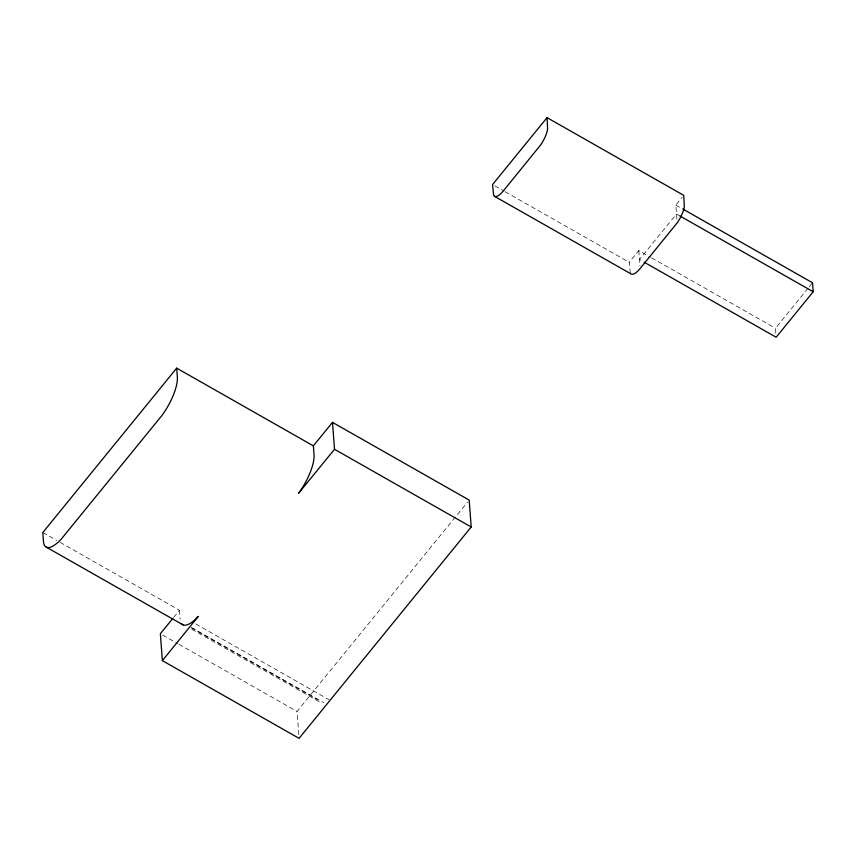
<?xml version="1.0" encoding="UTF-8"?>
<svg xmlns="http://www.w3.org/2000/svg" width="856" height="856" viewBox="0 0 856 856"><rect width="100%" height="100%" fill="white"/><g stroke="black" fill="none" stroke-linecap="round" stroke-linejoin="round"><path stroke-width="0.64" stroke-dasharray="4.28 3.21" d="M173.672 617.39L179.493 610.242L57.855 541.088M630.316 273.011L629.235 262.289L638.79 250.551L650.378 257.132M676.893 219.083L675.833 205.066L682.157 197.297M298.787 734.512L297.053 711.454L467.494 502.162M775.868 333.391L775.483 328.265L808.321 287.948M809.155 286.921L812.526 282.78M675.833 205.066L681.633 208.361M679.985 216.012L676.508 214.032L639.464 259.518L642.942 261.497M651.534 257.795L775.483 328.265M494.864 185.891L504.13 191.156M505.286 191.819L629.235 262.289M42.8 532.528L56.699 540.436M195.789 623.981L329.004 699.727M191.648 627.576L323.707 702.658M191.049 627.716L317.319 699.513M191.765 629.235L321.503 703.001M162.683 635.045L177.738 643.605M178.904 644.268L297.053 711.454M638.79 250.551L639.946 265.927M179.493 610.242L180.167 619.22"/><path stroke-width="1.28" d="M332.492 422.372L334.514 449.282L298.562 493.291A33.395 11.224 -60.4 0 0 314.034 454.825L313.36 445.858L332.492 422.372L469.174 500.086L471.196 526.996L299.076 738.353L162.383 660.639L198.325 616.374C194.558 620.172 190.449 624.72 184.81 625.287A33.395 11.224 -60.4 0 1 181.579 623.692M176.678 368.134L42.8 532.528L43.474 541.495A33.395 11.224 -60.4 0 0 61.632 538.649L161.87 415.567A33.395 11.224 -60.4 0 0 177.353 377.111L176.678 368.134L313.36 445.858M547.048 117.647L492.542 184.575L493.634 195.296A16.692 5.607 -60.4 0 0 503.456 190.77L540.489 145.146A16.692 5.607 -60.4 0 0 547.615 128.999L547.048 117.647L683.741 195.361L684.308 206.713A16.692 5.607 -60.4 0 1 677.171 222.87L640.149 268.484A16.692 5.607 -60.4 0 1 631.225 274.038L494.533 196.324M172.837 618.417L160.361 633.729L162.383 660.639M682.788 209.014L812.526 282.78L813.2 291.757L776.157 337.243L644.108 262.15M679.985 216.012L813.2 291.757M334.514 449.282L471.196 526.996M46.288 547.145L182.981 624.859"/></g></svg>
